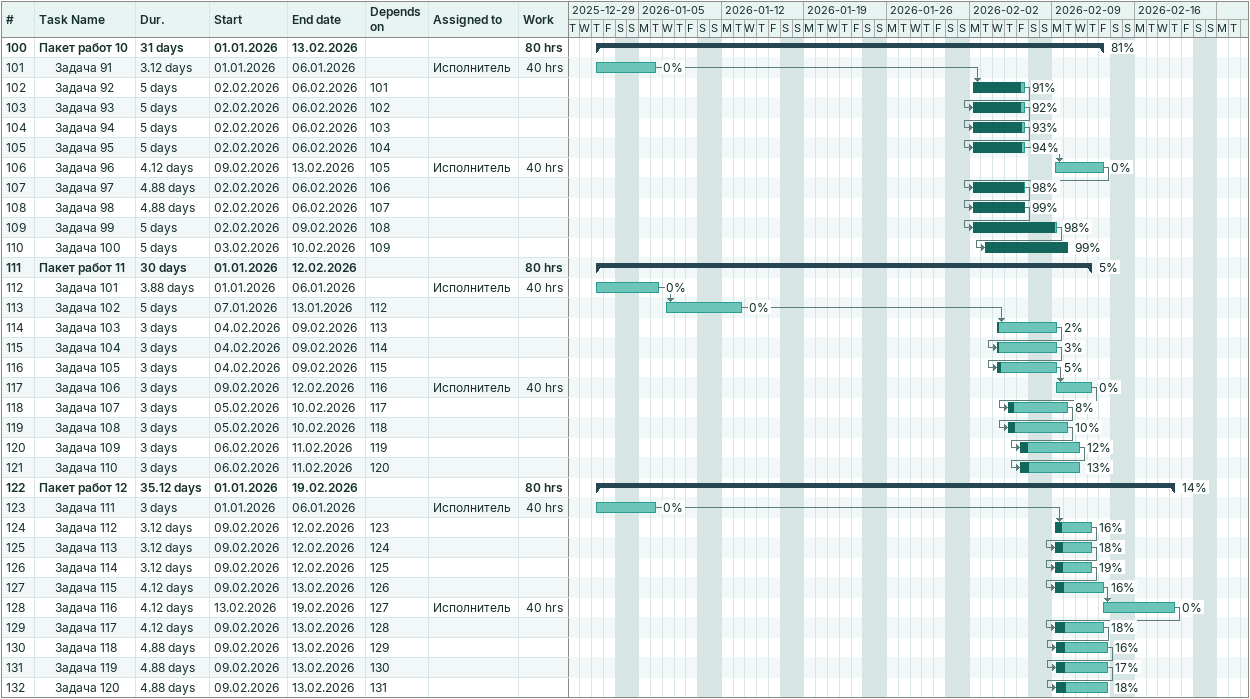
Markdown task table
| ID | Level | Task | Duration | Start | Finish | Predecessors | Resources | % complete | Work (h) |
|---|---|---|---|---|---|---|---|---|---|
| 100 | 1 | **Пакет работ 10** | 31d | 2026-01-01 | 2026-02-13 |  |  | 81 | 80 |
| 101 | 2 | Задача 91 | 3.12d | 2026-01-01 | 2026-01-06 |  | Исполнитель | 0 | 40 |
| 102 | 2 | Задача 92 | 5d | 2026-02-02 | 2026-02-06 | 101 |  | 91 |  |
| 103 | 2 | Задача 93 | 5d | 2026-02-02 | 2026-02-06 | 102 |  | 92 |  |
| 104 | 2 | Задача 94 | 5d | 2026-02-02 | 2026-02-06 | 103 |  | 93 |  |
| 105 | 2 | Задача 95 | 5d | 2026-02-02 | 2026-02-06 | 104 |  | 94 |  |
| 106 | 2 | Задача 96 | 4.12d | 2026-02-09 | 2026-02-13 | 105 | Исполнитель | 0 | 40 |
| 107 | 2 | Задача 97 | 4.88d | 2026-02-02 | 2026-02-06 | 106 |  | 98 |  |
| 108 | 2 | Задача 98 | 4.88d | 2026-02-02 | 2026-02-06 | 107 |  | 99 |  |
| 109 | 2 | Задача 99 | 5d | 2026-02-02 | 2026-02-09 | 108 |  | 98 |  |
| 110 | 2 | Задача 100 | 5d | 2026-02-03 | 2026-02-10 | 109 |  | 99 |  |
| 111 | 1 | **Пакет работ 11** | 30d | 2026-01-01 | 2026-02-12 |  |  | 5 | 80 |
| 112 | 2 | Задача 101 | 3.88d | 2026-01-01 | 2026-01-06 |  | Исполнитель | 0 | 40 |
| 113 | 2 | Задача 102 | 5d | 2026-01-07 | 2026-01-13 | 112 |  | 0 |  |
| 114 | 2 | Задача 103 | 3d | 2026-02-04 | 2026-02-09 | 113 |  | 2 |  |
| 115 | 2 | Задача 104 | 3d | 2026-02-04 | 2026-02-09 | 114 |  | 3 |  |
| 116 | 2 | Задача 105 | 3d | 2026-02-04 | 2026-02-09 | 115 |  | 5 |  |
| 117 | 2 | Задача 106 | 3d | 2026-02-09 | 2026-02-12 | 116 | Исполнитель | 0 | 40 |
| 118 | 2 | Задача 107 | 3d | 2026-02-05 | 2026-02-10 | 117 |  | 8 |  |
| 119 | 2 | Задача 108 | 3d | 2026-02-05 | 2026-02-10 | 118 |  | 10 |  |
| 120 | 2 | Задача 109 | 3d | 2026-02-06 | 2026-02-11 | 119 |  | 12 |  |
| 121 | 2 | Задача 110 | 3d | 2026-02-06 | 2026-02-11 | 120 |  | 13 |  |
| 122 | 1 | **Пакет работ 12** | 35.12d | 2026-01-01 | 2026-02-19 |  |  | 14 | 80 |
| 123 | 2 | Задача 111 | 3d | 2026-01-01 | 2026-01-06 |  | Исполнитель | 0 | 40 |
| 124 | 2 | Задача 112 | 3.12d | 2026-02-09 | 2026-02-12 | 123 |  | 16 |  |
| 125 | 2 | Задача 113 | 3.12d | 2026-02-09 | 2026-02-12 | 124 |  | 18 |  |
| 126 | 2 | Задача 114 | 3.12d | 2026-02-09 | 2026-02-12 | 125 |  | 19 |  |
| 127 | 2 | Задача 115 | 4.12d | 2026-02-09 | 2026-02-13 | 126 |  | 16 |  |
| 128 | 2 | Задача 116 | 4.12d | 2026-02-13 | 2026-02-19 | 127 | Исполнитель | 0 | 40 |
| 129 | 2 | Задача 117 | 4.12d | 2026-02-09 | 2026-02-13 | 128 |  | 18 |  |
| 130 | 2 | Задача 118 | 4.88d | 2026-02-09 | 2026-02-13 | 129 |  | 16 |  |
| 131 | 2 | Задача 119 | 4.88d | 2026-02-09 | 2026-02-13 | 130 |  | 17 |  |
| 132 | 2 | Задача 120 | 4.88d | 2026-02-09 | 2026-02-13 | 131 |  | 18 |  |
